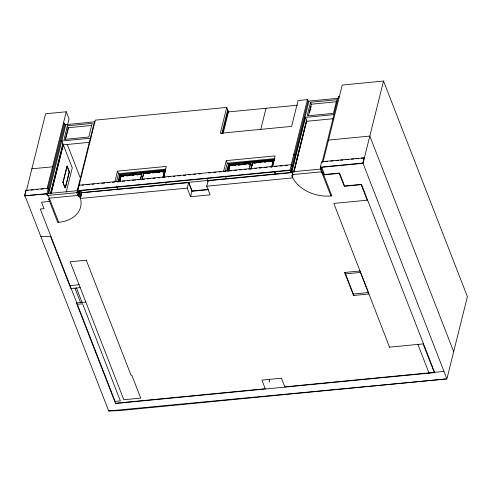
<?xml version="1.0" encoding="UTF-8"?>
<svg xmlns="http://www.w3.org/2000/svg" width="492" height="492" viewBox="0 0 492 492"><rect width="100%" height="100%" fill="white"/><g stroke="black" fill="none" stroke-linecap="round" stroke-linejoin="round"><path stroke-width="0.74" d="M47.054 193.916L24.6 195.791L25.959 190.343L48.302 188.178L49.028 190.047L48.179 193.454M24.711 196.074L25.959 190.343M26.445 190.595L45.602 113.769L66.254 111.77L69.046 118.953L67.619 124.685M66.254 111.77L47.097 188.596L48.038 188.504L64.329 123.141L63.394 123.234M48.302 188.178L46.943 193.627L47.669 195.496M64.329 123.141L64.944 124.722L48.653 190.084L49.028 190.047M48.597 193.965L65.885 124.636M50.393 193.756L62.871 143.701M67.422 125.811L64.028 139.433L88.812 137.028L92.207 123.412L67.422 125.811L68.376 128.271M51.039 192.28L63.154 144.42L61.814 140.97M50.861 193.737L63.154 144.42M51.211 193.43L63.32 144.851L89.433 142.323M63.24 145.927L63.609 144.439M65.313 139.205L68.173 127.742L91.45 125.485M66.02 137.729L67.232 132.877M67.392 132.219L68.216 128.929M64.895 187.507L62.908 182.397L66.98 166.056L69.218 171.806L65.325 187.403M63.142 182.372L67.213 166.032L69.452 171.782L65.374 188.122L62.908 182.397M66.211 192.138L72.269 167.846L63.32 144.851M77.133 191.203L94.421 121.868M321.393 168.99L290.79 171.954L292.15 166.511L291.424 164.642L78.898 185.213L77.545 190.662L78.271 192.532L47.294 195.533L46.678 193.946M77.33 192.624L95.307 120.146L226.726 107.422L228.472 111.912L223.128 133.35M78.271 192.532L78.781 190.49M78.929 190.988L77.828 195.41L76.77 192.679M292.451 172.292L81.66 192.704L188.559 182.655L187.2 188.098L80.387 198.442L81.807 192.692L81.137 190.964L79.778 196.413L78.843 196.505L78.394 195.355L79.495 190.939M78.843 196.505L80.307 190.613M80.473 197.47L81.66 192.704M114.784 182.04L117.502 171.148L166.314 166.419L163.596 177.317L165.127 177.169M116.518 181.72L118.51 173.731L117.502 171.148M118.031 181.53L119.808 174.408L165.613 169.968L163.842 177.095M118.541 181.677L120.14 175.269L165.786 170.404M118.713 182.108L119.242 179.974M119.599 178.547L120.312 175.699L119.808 174.408M119.685 181.523L121.063 175.976L141.905 173.959M119.722 181.628L121.106 176.081L141.948 174.063L141.739 173.528M140.331 179.156L141.942 172.71M140.694 178.811L141.388 176.038M142.059 179.586L143.615 173.344L165.583 171.216M142.274 178.996L143.658 173.455L164.494 171.437L162.938 177.673M162.895 177.569L164.451 171.327L164.58 171.653L162.348 171.868M292.543 172.581L208.079 180.761L206.726 186.21L210.078 194.832L190.552 196.72L191.911 191.277L188.559 182.655M226.726 107.422L220.275 133.289L291.615 126.382L298.066 100.516L307.457 99.605L308.072 101.186L291.774 166.542L292.15 166.511M221.818 133.621L227.716 109.962M222.384 133.855L228.097 110.94M223.571 171.505L226.289 160.613L275.102 155.89L272.383 166.782M225.305 171.191L227.298 163.203L226.289 160.613M226.818 170.995L228.595 163.873L274.401 159.439M227.329 171.142L228.928 164.734L274.567 159.869M227.851 170.152L229.094 165.164L228.595 163.873M228.466 170.988L229.85 165.441L250.692 163.424L250.041 166.308M228.509 171.099L229.893 165.552L250.736 163.535M229.112 169.23L229.807 166.462M248.952 169.297L250.729 162.175M250.846 169.051L252.402 162.815L274.364 160.687M250.889 169.162L252.439 162.92L273.238 160.792L271.682 167.034M260.68 129.71L266.024 108.277M251.141 168.682L252.353 163.83M251.184 168.787L252.396 163.934M271.725 167.139L273.281 160.902M272.623 166.56L274.222 160.152M275.723 171.788L275.182 173.965L274.284 171.665M291.159 164.961L307.457 99.605M290.79 171.954L290.065 170.084L291.424 164.642M291.356 171.899L309.007 101.094M292.666 172.901L291.928 175.872L292.709 177.883L206.726 186.21M322.137 161.966L323.072 161.874L342.229 85.048L383.532 81.051L363.022 163.319L320.778 167.409L331.848 195.865L330.913 195.957A31.808 22.534 14 0 1 291.928 175.872L292.863 175.779L292.414 174.629L292.783 173.159M310.544 102.275L307.149 115.891L333.435 113.345L336.829 99.728L310.544 102.275L311.504 104.728M293.712 171.634L306.559 120.11L305.999 120.165M293.779 172.102L306.442 121.315L333.33 118.713M293.952 172.151L306.577 121.512M308.441 115.681L311.301 104.212L336.836 101.739M309.536 112.613L311.147 106.161M321.018 169.027L320.292 167.157L321.651 161.714L364.375 157.877L361.319 158.172M320.821 167.612L320.452 169.082L321.799 172.532L322.734 172.44M322.106 162.458L338.434 96.604L339.369 96.512M269.653 379.646L269.099 381.878L269.259 381.608M25.086 196.037L108.695 410.949L118.72 410.666L446.89 378.895L362.905 163.037L364.264 157.588M389.689 347.543L333.816 203.43L367.61 200.158M64.944 124.722L94.987 121.813M308.072 101.186L338.293 98.259M228.472 111.912L297.562 105.22M60.873 141.063L90.909 138.154M304.935 117.434L334.037 114.618M31.875 168.805L52.527 166.806M328.508 140.085L369.812 136.087L453.679 351.657M68.745 171.849L69.452 171.782M118.51 173.731L165.798 169.156M227.298 163.203L274.579 158.621M229.844 165.097L231.332 164.949M147.459 173.307L149.691 173.092M152.674 172.803L154.162 172.661M157.883 172.298L159.371 172.157M254.013 162.993L256.246 162.778M259.222 162.489L260.711 162.342M264.432 161.985L265.92 161.837M269.647 161.481L271.135 161.333M147.502 173.418L148.99 173.27M152.711 172.913L154.199 172.766M157.92 172.409L159.414 172.262M162.391 171.972L164.623 171.757M254.056 163.098L256.289 162.883M259.266 162.594L260.754 162.452M264.475 162.089L265.963 161.948M269.684 161.585L271.172 161.444M121.936 176.228L123.424 176.081M126.401 175.792L128.633 175.576M132.354 175.22L133.842 175.072M136.819 174.783L138.307 174.642M233.7 165.404L235.188 165.263M238.165 164.974L240.397 164.758M244.118 164.396L245.606 164.254M248.583 163.965L250.071 163.818M121.979 176.333L123.467 176.191M126.444 175.902L128.676 175.687M132.397 175.324L133.885 175.183M136.862 174.894L138.35 174.752M233.743 165.515L235.231 165.367M238.208 165.078L240.44 164.863M243.417 164.574L244.905 164.433M248.626 164.07L250.114 163.928M26.07 190.632L27.976 190.447M31.033 190.152L33.327 189.924M36.39 189.629L37.921 189.482M40.977 189.186L43.271 188.965M82.059 185.207L83.579 185.06M86.623 184.764L89.667 184.469M91.955 184.248L94.236 184.033M97.281 183.737L98.8 183.59M101.844 183.295L104.894 182.999M107.176 182.778L109.458 182.557M112.502 182.261L114.027 182.114M117.078 181.819L120.128 181.523M122.416 181.302L124.704 181.081M127.754 180.785L129.279 180.638M132.33 180.343L135.38 180.047M137.668 179.826L139.956 179.605M143.006 179.309L144.531 179.162M147.582 178.867L150.632 178.571M152.92 178.35L155.208 178.129M158.258 177.833L159.783 177.686M168.178 176.868L170.466 176.646M173.516 176.351L175.041 176.204M178.098 175.908L180.386 175.687M183.436 175.392L185.724 175.17M188.774 174.875L190.299 174.728M193.356 174.432L195.644 174.211M198.694 173.916L200.982 173.694M208.553 172.963L210.804 172.741M213.811 172.452L216.062 172.237M219.069 171.942L221.32 171.726M224.334 171.431L225.859 171.284M228.909 170.988L231.197 170.767M234.247 170.472L236.541 170.25M239.592 169.955L241.117 169.808M244.167 169.512L246.455 169.291M249.505 168.996L251.793 168.774M254.844 168.479L256.369 168.332M259.419 168.036L261.707 167.815M264.757 167.52L267.045 167.298M270.096 167.003L271.621 166.856M274.641 166.56L276.891 166.345M279.893 166.056L282.15 165.835M285.151 165.546L287.402 165.324M325.372 161.653L327.666 161.431M330.722 161.13L333.016 160.909M336.079 160.613L338.373 160.392M340.667 160.171L342.961 159.949M346.024 159.654L348.318 159.433M351.374 159.131L353.668 158.91M355.962 158.688L358.256 158.467M24.6 195.791L290.065 170.084M320.292 167.157L362.905 163.037M77.656 190.951L289.8 170.41L289.69 170.121M49.292 198.171L78.394 195.355M292.414 174.629L321.516 171.813M48.8 199.408L49.741 199.322L58.689 222.316L57.748 222.402L48.634 198.977L49.575 198.891L48.228 195.441M322.906 172.87L321.965 172.963L330.913 195.957M80.301 198.153L79.778 196.413L80.688 199.438A31.808 22.534 14 0 1 58.689 222.316M323.576 174.598L339.529 173.049L344.566 185.988L361.46 184.352L434.707 372.616L115.546 403.514L76.408 302.918L85.793 302.008M49.587 201.425L41.513 202.206L44.028 208.669L40.27 209.032L115.103 401.38L120.362 400.875L82.601 303.81L77.342 304.314M323.687 174.881L339.271 173.375L344.302 186.308L361.196 184.672L367.235 200.195M208.694 189.352L192.175 190.951L188.817 182.329M191.911 191.277L208.43 189.678M70.073 285.637L79.083 284.763M80.202 287.635L70.817 288.546L50.485 236.289L40.842 236.535M345.525 273.878L360.544 272.427M353.348 294.001L368.373 292.543M389.732 347.143L423.52 343.871M115.435 403.231L265.25 388.723L261.898 380.101L281.424 378.213L284.776 386.835L443.981 371.417M108.695 410.949L446.89 378.895L467.4 296.621L383.532 81.051M338.434 96.604L338.84 97.662M423.145 343.908L434.215 372.364M417.892 344.418L429.073 373.164M307.008 121.26L305.495 117.379L291.916 171.843L292.98 174.574M321.719 167.323L324.511 174.506M322.549 172.458L322.715 172.889M321.983 172.514L322.149 172.944M344.966 272.439L353.908 295.434M293.878 154.07L294.493 155.65M252.402 162.815L252.525 163.135M229.85 165.441L229.979 165.767M225.471 176.394L226.369 178.694M206.831 178.553L208.11 181.837M187.2 188.098L190.552 196.72M165.503 182.2L166.394 184.5M143.615 173.344L143.738 173.67M121.063 175.976L121.192 176.296M116.69 186.929L117.582 189.223M67.226 144.31L80.516 178.485M49.384 198.909L49.551 199.34M48.825 198.959L48.991 199.395M76.451 287.998L82.041 302.371M74.95 288.146L80.54 302.518M86.285 260.207L70.141 261.769L123.818 399.732L140.712 398.096L131.764 375.101L131.013 375.175L86.285 260.207M359.984 270.987L344.591 272.476L353.533 295.471L368.926 293.982L359.984 270.987"/></g></svg>
